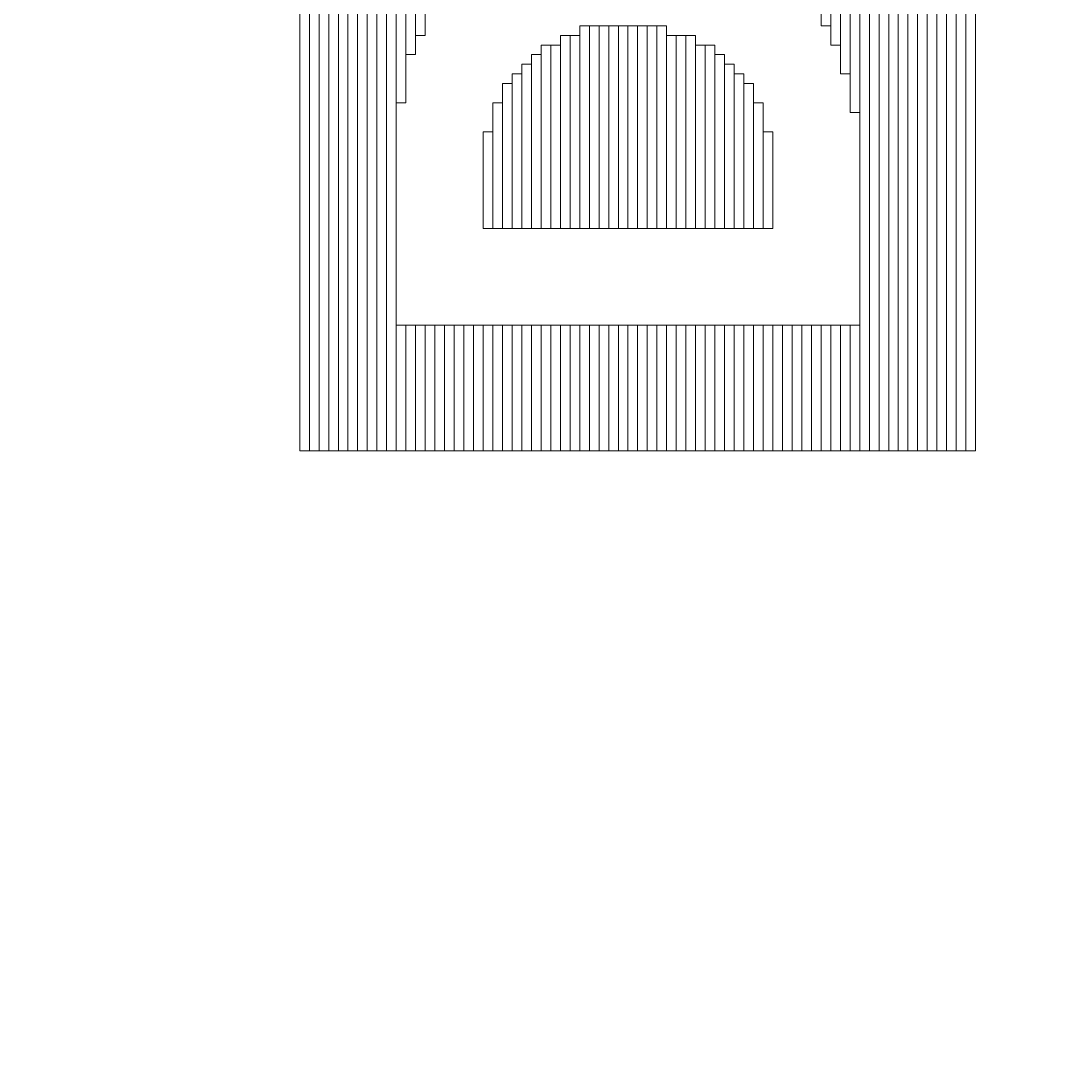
# Model space of a CAD drawing. Header units: millimetres. Extents: x -69 to 39, y -9 to 54.
# Drawn here: x 7.508 to 10.25, y 22.922 to 25.632 of the extents above; entities that cross this region are included whole.
import ezdxf

# ---------------------------------------------------------------- set-up
doc = ezdxf.new("R2010")
doc.units = ezdxf.units.MM
doc.header["$MEASUREMENT"] = 0
doc.layers.add('BG_OUTLINE', color=7, linetype='Continuous')
doc.layers.add('MA_PEN3', color=7, linetype='Continuous')

msp = doc.modelspace()

# ---------------------------------------------------------------- linework, layer by layer
at = {"layer": 'BG_OUTLINE', "color": 176, "lineweight": 9}
msp.add_open_spline([(22.1252, -9.4051), (22.1252, -9.4051), (-56.3279, -9.4051), (-56.3279, -9.4051), (-56.3279, -9.4051), (-56.3279, -9.4051), (-56.3279, 41.6488), (-56.3279, 41.6488), (-56.3279, 41.6488), (-56.3279, 41.6488), (22.3259, 41.6488), (22.3259, 41.6488), (22.3259, 41.6488), (22.9318, 41.6492), (23.513, 41.4088), (23.9418, 40.9807), (23.9418, 40.9807), (24.3705, 40.5525), (24.6115, 39.9687), (24.6119, 39.3628), (24.6119, 39.3628), (24.6119, 39.3628), (24.6119, -7.1191), (24.6119, -7.1191), (24.6119, -7.1191), (24.6123, -7.725), (24.372, -8.3063), (23.9438, -8.735), (23.9438, -8.735), (23.5156, -9.1637), (22.9318, -9.4047), (22.3259, -9.4051), (22.3259, -9.4051), (22.3259, -9.4051), (22.1252, -9.4051), (22.1252, -9.4051)], degree=3, knots=[0, 0, 0, 0, 0.111111, 0.111111, 0.111111, 0.111111, 0.222222, 0.222222, 0.222222, 0.222222, 0.333333, 0.333333, 0.333333, 0.333333, 0.444444, 0.444444, 0.444444, 0.444444, 0.555556, 0.555556, 0.555556, 0.555556, 0.666667, 0.666667, 0.666667, 0.666667, 0.777778, 0.777778, 0.777778, 0.777778, 0.888889, 0.888889, 0.888889, 0.888889, 1, 1, 1, 1], dxfattribs=at)
at = {"layer": 'MA_PEN3', "color": 5, "lineweight": 9}
for points in [[(8.267, 24.5012), (8.267, 24.5012), (8.2416, 24.5012), (8.2416, 24.5012), (8.2416, 24.5012), (8.2416, 24.5012), (8.2416, 29.5812), (8.2416, 29.5812), (8.2416, 29.5812), (8.2416, 29.5812), (8.267, 29.5812), (8.267, 29.5812), (8.267, 29.5812), (8.267, 29.5812), (8.267, 24.5012), (8.267, 24.5012)], [(8.2924, 24.5012), (8.2924, 24.5012), (8.267, 24.5012), (8.267, 24.5012), (8.267, 24.5012), (8.267, 24.5012), (8.267, 29.5812), (8.267, 29.5812), (8.267, 29.5812), (8.267, 29.5812), (8.2924, 29.5812), (8.2924, 29.5812), (8.2924, 29.5812), (8.2924, 29.5812), (8.2924, 24.5012), (8.2924, 24.5012)], [(8.3178, 24.5012), (8.3178, 24.5012), (8.2924, 24.5012), (8.2924, 24.5012), (8.2924, 24.5012), (8.2924, 24.5012), (8.2924, 29.5812), (8.2924, 29.5812), (8.2924, 29.5812), (8.2924, 29.5812), (8.3178, 29.5812), (8.3178, 29.5812), (8.3178, 29.5812), (8.3178, 29.5812), (8.3178, 24.5012), (8.3178, 24.5012)], [(8.3432, 24.5012), (8.3432, 24.5012), (8.3178, 24.5012), (8.3178, 24.5012), (8.3178, 24.5012), (8.3178, 24.5012), (8.3178, 29.5812), (8.3178, 29.5812), (8.3178, 29.5812), (8.3178, 29.5812), (8.3432, 29.5812), (8.3432, 29.5812), (8.3432, 29.5812), (8.3432, 29.5812), (8.3432, 24.5012), (8.3432, 24.5012)], [(8.3686, 24.5012), (8.3686, 24.5012), (8.3432, 24.5012), (8.3432, 24.5012), (8.3432, 24.5012), (8.3432, 24.5012), (8.3432, 29.5812), (8.3432, 29.5812), (8.3432, 29.5812), (8.3432, 29.5812), (8.3686, 29.5812), (8.3686, 29.5812), (8.3686, 29.5812), (8.3686, 29.5812), (8.3686, 24.5012), (8.3686, 24.5012)], [(8.394, 24.5012), (8.394, 24.5012), (8.3686, 24.5012), (8.3686, 24.5012), (8.3686, 24.5012), (8.3686, 24.5012), (8.3686, 29.5812), (8.3686, 29.5812), (8.3686, 29.5812), (8.3686, 29.5812), (8.394, 29.5812), (8.394, 29.5812), (8.394, 29.5812), (8.394, 29.5812), (8.394, 24.5012), (8.394, 24.5012)], [(8.4194, 24.5012), (8.4194, 24.5012), (8.394, 24.5012), (8.394, 24.5012), (8.394, 24.5012), (8.394, 24.5012), (8.394, 29.5812), (8.394, 29.5812), (8.394, 29.5812), (8.394, 29.5812), (8.4194, 29.5812), (8.4194, 29.5812), (8.4194, 29.5812), (8.4194, 29.5812), (8.4194, 24.5012), (8.4194, 24.5012)], [(8.4448, 24.5012), (8.4448, 24.5012), (8.4194, 24.5012), (8.4194, 24.5012), (8.4194, 24.5012), (8.4194, 24.5012), (8.4194, 29.5812), (8.4194, 29.5812), (8.4194, 29.5812), (8.4194, 29.5812), (8.4448, 29.5812), (8.4448, 29.5812), (8.4448, 29.5812), (8.4448, 29.5812), (8.4448, 24.5012), (8.4448, 24.5012)], [(8.4702, 24.5012), (8.4702, 24.5012), (8.4448, 24.5012), (8.4448, 24.5012), (8.4448, 24.5012), (8.4448, 24.5012), (8.4448, 29.5812), (8.4448, 29.5812), (8.4448, 29.5812), (8.4448, 29.5812), (8.4702, 29.5812), (8.4702, 29.5812), (8.4702, 29.5812), (8.4702, 29.5812), (8.4702, 24.5012), (8.4702, 24.5012)], [(9.7656, 24.5012), (9.7656, 24.5012), (9.7402, 24.5012), (9.7402, 24.5012), (9.7402, 24.5012), (9.7402, 24.5012), (9.7402, 29.5812), (9.7402, 29.5812), (9.7402, 29.5812), (9.7402, 29.5812), (9.7656, 29.5812), (9.7656, 29.5812), (9.7656, 29.5812), (9.7656, 29.5812), (9.7656, 24.5012), (9.7656, 24.5012)], [(9.791, 24.5012), (9.791, 24.5012), (9.7656, 24.5012), (9.7656, 24.5012), (9.7656, 24.5012), (9.7656, 24.5012), (9.7656, 29.5812), (9.7656, 29.5812), (9.7656, 29.5812), (9.7656, 29.5812), (9.791, 29.5812), (9.791, 29.5812), (9.791, 29.5812), (9.791, 29.5812), (9.791, 24.5012), (9.791, 24.5012)], [(9.8164, 24.5012), (9.8164, 24.5012), (9.791, 24.5012), (9.791, 24.5012), (9.791, 24.5012), (9.791, 24.5012), (9.791, 29.5812), (9.791, 29.5812), (9.791, 29.5812), (9.791, 29.5812), (9.8164, 29.5812), (9.8164, 29.5812), (9.8164, 29.5812), (9.8164, 29.5812), (9.8164, 24.5012), (9.8164, 24.5012)], [(9.8418, 24.5012), (9.8418, 24.5012), (9.8164, 24.5012), (9.8164, 24.5012), (9.8164, 24.5012), (9.8164, 24.5012), (9.8164, 29.5812), (9.8164, 29.5812), (9.8164, 29.5812), (9.8164, 29.5812), (9.8418, 29.5812), (9.8418, 29.5812), (9.8418, 29.5812), (9.8418, 29.5812), (9.8418, 24.5012), (9.8418, 24.5012)], [(9.8672, 24.5012), (9.8672, 24.5012), (9.8418, 24.5012), (9.8418, 24.5012), (9.8418, 24.5012), (9.8418, 24.5012), (9.8418, 29.5812), (9.8418, 29.5812), (9.8418, 29.5812), (9.8418, 29.5812), (9.8672, 29.5812), (9.8672, 29.5812), (9.8672, 29.5812), (9.8672, 29.5812), (9.8672, 24.5012), (9.8672, 24.5012)], [(9.8926, 24.5012), (9.8926, 24.5012), (9.8672, 24.5012), (9.8672, 24.5012), (9.8672, 24.5012), (9.8672, 24.5012), (9.8672, 29.5812), (9.8672, 29.5812), (9.8672, 29.5812), (9.8672, 29.5812), (9.8926, 29.5812), (9.8926, 29.5812), (9.8926, 29.5812), (9.8926, 29.5812), (9.8926, 24.5012), (9.8926, 24.5012)], [(9.918, 24.5012), (9.918, 24.5012), (9.8926, 24.5012), (9.8926, 24.5012), (9.8926, 24.5012), (9.8926, 24.5012), (9.8926, 29.5812), (9.8926, 29.5812), (9.8926, 29.5812), (9.8926, 29.5812), (9.918, 29.5812), (9.918, 29.5812), (9.918, 29.5812), (9.918, 29.5812), (9.918, 24.5012), (9.918, 24.5012)], [(9.9434, 24.5012), (9.9434, 24.5012), (9.918, 24.5012), (9.918, 24.5012), (9.918, 24.5012), (9.918, 24.5012), (9.918, 29.5812), (9.918, 29.5812), (9.918, 29.5812), (9.918, 29.5812), (9.9434, 29.5812), (9.9434, 29.5812), (9.9434, 29.5812), (9.9434, 29.5812), (9.9434, 24.5012), (9.9434, 24.5012)], [(9.9688, 24.5012), (9.9688, 24.5012), (9.9434, 24.5012), (9.9434, 24.5012), (9.9434, 24.5012), (9.9434, 24.5012), (9.9434, 29.5812), (9.9434, 29.5812), (9.9434, 29.5812), (9.9434, 29.5812), (9.9688, 29.5812), (9.9688, 29.5812), (9.9688, 29.5812), (9.9688, 29.5812), (9.9688, 24.5012), (9.9688, 24.5012)], [(9.9942, 24.5012), (9.9942, 24.5012), (9.9688, 24.5012), (9.9688, 24.5012), (9.9688, 24.5012), (9.9688, 24.5012), (9.9688, 29.5812), (9.9688, 29.5812), (9.9688, 29.5812), (9.9688, 29.5812), (9.9942, 29.5812), (9.9942, 29.5812), (9.9942, 29.5812), (9.9942, 29.5812), (9.9942, 24.5012), (9.9942, 24.5012)], [(10.0196, 24.5012), (10.0196, 24.5012), (9.9942, 24.5012), (9.9942, 24.5012), (9.9942, 24.5012), (9.9942, 24.5012), (9.9942, 29.5812), (9.9942, 29.5812), (9.9942, 29.5812), (9.9942, 29.5812), (10.0196, 29.5812), (10.0196, 29.5812), (10.0196, 29.5812), (10.0196, 29.5812), (10.0196, 24.5012), (10.0196, 24.5012)], [(8.4956, 24.5012), (8.4956, 24.5012), (8.4702, 24.5012), (8.4702, 24.5012), (8.4702, 24.5012), (8.4702, 24.5012), (8.4702, 27.7778), (8.4702, 27.7778), (8.4702, 27.7778), (8.4702, 27.7778), (8.4956, 27.7778), (8.4956, 27.7778), (8.4956, 27.7778), (8.4956, 27.7778), (8.4956, 24.5012), (8.4956, 24.5012)], [(9.7402, 24.5012), (9.7402, 24.5012), (9.7148, 24.5012), (9.7148, 24.5012), (9.7148, 24.5012), (9.7148, 24.5012), (9.7148, 27.727), (9.7148, 27.727), (9.7148, 27.727), (9.7148, 27.727), (9.7402, 27.727), (9.7402, 27.727), (9.7402, 27.727), (9.7402, 27.727), (9.7402, 24.5012), (9.7402, 24.5012)], [(8.521, 25.4156), (8.521, 25.4156), (8.4956, 25.4156), (8.4956, 25.4156), (8.4956, 25.4156), (8.4956, 25.4156), (8.4956, 26.4316), (8.4956, 26.4316), (8.4956, 26.4316), (8.4956, 26.4316), (8.521, 26.4316), (8.521, 26.4316), (8.521, 26.4316), (8.521, 26.4316), (8.521, 25.4156), (8.521, 25.4156)], [(8.5464, 25.5426), (8.5464, 25.5426), (8.521, 25.5426), (8.521, 25.5426), (8.521, 25.5426), (8.521, 25.5426), (8.521, 26.4062), (8.521, 26.4062), (8.521, 26.4062), (8.521, 26.4062), (8.5464, 26.4062), (8.5464, 26.4062), (8.5464, 26.4062), (8.5464, 26.4062), (8.5464, 25.5426), (8.5464, 25.5426)], [(8.5718, 25.5934), (8.5718, 25.5934), (8.5464, 25.5934), (8.5464, 25.5934), (8.5464, 25.5934), (8.5464, 25.5934), (8.5464, 26.4062), (8.5464, 26.4062), (8.5464, 26.4062), (8.5464, 26.4062), (8.5718, 26.4062), (8.5718, 26.4062), (8.5718, 26.4062), (8.5718, 26.4062), (8.5718, 25.5934), (8.5718, 25.5934)], [(9.6386, 25.6188), (9.6386, 25.6188), (9.6132, 25.6188), (9.6132, 25.6188), (9.6132, 25.6188), (9.6132, 25.6188), (9.6132, 26.0252), (9.6132, 26.0252), (9.6132, 26.0252), (9.6132, 26.0252), (9.6386, 26.0252), (9.6386, 26.0252), (9.6386, 26.0252), (9.6386, 26.0252), (9.6386, 25.6188), (9.6386, 25.6188)], [(9.664, 25.568), (9.664, 25.568), (9.6386, 25.568), (9.6386, 25.568), (9.6386, 25.568), (9.6386, 25.568), (9.6386, 26.0252), (9.6386, 26.0252), (9.6386, 26.0252), (9.6386, 26.0252), (9.664, 26.0252), (9.664, 26.0252), (9.664, 26.0252), (9.664, 26.0252), (9.664, 25.568), (9.664, 25.568)], [(9.6894, 25.4918), (9.6894, 25.4918), (9.664, 25.4918), (9.664, 25.4918), (9.664, 25.4918), (9.664, 25.4918), (9.664, 26.0252), (9.664, 26.0252), (9.664, 26.0252), (9.664, 26.0252), (9.6894, 26.0252), (9.6894, 26.0252), (9.6894, 26.0252), (9.6894, 26.0252), (9.6894, 25.4918), (9.6894, 25.4918)], [(9.7148, 25.3902), (9.7148, 25.3902), (9.6894, 25.3902), (9.6894, 25.3902), (9.6894, 25.3902), (9.6894, 25.3902), (9.6894, 25.9998), (9.6894, 25.9998), (9.6894, 25.9998), (9.6894, 25.9998), (9.7148, 25.9998), (9.7148, 25.9998), (9.7148, 25.9998), (9.7148, 25.9998), (9.7148, 25.3902), (9.7148, 25.3902)], [(9.0036, 25.0854), (9.0036, 25.0854), (8.9782, 25.0854), (8.9782, 25.0854), (8.9782, 25.0854), (8.9782, 25.0854), (8.9782, 25.6188), (8.9782, 25.6188), (8.9782, 25.6188), (8.9782, 25.6188), (9.0036, 25.6188), (9.0036, 25.6188), (9.0036, 25.6188), (9.0036, 25.6188), (9.0036, 25.0854), (9.0036, 25.0854)], [(9.029, 25.0854), (9.029, 25.0854), (9.0036, 25.0854), (9.0036, 25.0854), (9.0036, 25.0854), (9.0036, 25.0854), (9.0036, 25.6188), (9.0036, 25.6188), (9.0036, 25.6188), (9.0036, 25.6188), (9.029, 25.6188), (9.029, 25.6188), (9.029, 25.6188), (9.029, 25.6188), (9.029, 25.0854), (9.029, 25.0854)], [(9.0544, 25.0854), (9.0544, 25.0854), (9.029, 25.0854), (9.029, 25.0854), (9.029, 25.0854), (9.029, 25.0854), (9.029, 25.6188), (9.029, 25.6188), (9.029, 25.6188), (9.029, 25.6188), (9.0544, 25.6188), (9.0544, 25.6188), (9.0544, 25.6188), (9.0544, 25.6188), (9.0544, 25.0854), (9.0544, 25.0854)], [(9.0798, 25.0854), (9.0798, 25.0854), (9.0544, 25.0854), (9.0544, 25.0854), (9.0544, 25.0854), (9.0544, 25.0854), (9.0544, 25.6188), (9.0544, 25.6188), (9.0544, 25.6188), (9.0544, 25.6188), (9.0798, 25.6188), (9.0798, 25.6188), (9.0798, 25.6188), (9.0798, 25.6188), (9.0798, 25.0854), (9.0798, 25.0854)], [(9.1052, 25.0854), (9.1052, 25.0854), (9.0798, 25.0854), (9.0798, 25.0854), (9.0798, 25.0854), (9.0798, 25.0854), (9.0798, 25.6188), (9.0798, 25.6188), (9.0798, 25.6188), (9.0798, 25.6188), (9.1052, 25.6188), (9.1052, 25.6188), (9.1052, 25.6188), (9.1052, 25.6188), (9.1052, 25.0854), (9.1052, 25.0854)], [(9.1306, 25.0854), (9.1306, 25.0854), (9.1052, 25.0854), (9.1052, 25.0854), (9.1052, 25.0854), (9.1052, 25.0854), (9.1052, 25.6188), (9.1052, 25.6188), (9.1052, 25.6188), (9.1052, 25.6188), (9.1306, 25.6188), (9.1306, 25.6188), (9.1306, 25.6188), (9.1306, 25.6188), (9.1306, 25.0854), (9.1306, 25.0854)], [(9.156, 25.0854), (9.156, 25.0854), (9.1306, 25.0854), (9.1306, 25.0854), (9.1306, 25.0854), (9.1306, 25.0854), (9.1306, 25.6188), (9.1306, 25.6188), (9.1306, 25.6188), (9.1306, 25.6188), (9.156, 25.6188), (9.156, 25.6188), (9.156, 25.6188), (9.156, 25.6188), (9.156, 25.0854), (9.156, 25.0854)], [(9.1814, 25.0854), (9.1814, 25.0854), (9.156, 25.0854), (9.156, 25.0854), (9.156, 25.0854), (9.156, 25.0854), (9.156, 25.6188), (9.156, 25.6188), (9.156, 25.6188), (9.156, 25.6188), (9.1814, 25.6188), (9.1814, 25.6188), (9.1814, 25.6188), (9.1814, 25.6188), (9.1814, 25.0854), (9.1814, 25.0854)], [(9.2068, 25.0854), (9.2068, 25.0854), (9.1814, 25.0854), (9.1814, 25.0854), (9.1814, 25.0854), (9.1814, 25.0854), (9.1814, 25.6188), (9.1814, 25.6188), (9.1814, 25.6188), (9.1814, 25.6188), (9.2068, 25.6188), (9.2068, 25.6188), (9.2068, 25.6188), (9.2068, 25.6188), (9.2068, 25.0854), (9.2068, 25.0854)], [(8.9528, 25.0854), (8.9528, 25.0854), (8.9274, 25.0854), (8.9274, 25.0854), (8.9274, 25.0854), (8.9274, 25.0854), (8.9274, 25.5934), (8.9274, 25.5934), (8.9274, 25.5934), (8.9274, 25.5934), (8.9528, 25.5934), (8.9528, 25.5934), (8.9528, 25.5934), (8.9528, 25.5934), (8.9528, 25.0854), (8.9528, 25.0854)], [(8.9782, 25.0854), (8.9782, 25.0854), (8.9528, 25.0854), (8.9528, 25.0854), (8.9528, 25.0854), (8.9528, 25.0854), (8.9528, 25.5934), (8.9528, 25.5934), (8.9528, 25.5934), (8.9528, 25.5934), (8.9782, 25.5934), (8.9782, 25.5934), (8.9782, 25.5934), (8.9782, 25.5934), (8.9782, 25.0854), (8.9782, 25.0854)], [(9.2322, 25.0854), (9.2322, 25.0854), (9.2068, 25.0854), (9.2068, 25.0854), (9.2068, 25.0854), (9.2068, 25.0854), (9.2068, 25.5934), (9.2068, 25.5934), (9.2068, 25.5934), (9.2068, 25.5934), (9.2322, 25.5934), (9.2322, 25.5934), (9.2322, 25.5934), (9.2322, 25.5934), (9.2322, 25.0854), (9.2322, 25.0854)], [(9.2576, 25.0854), (9.2576, 25.0854), (9.2322, 25.0854), (9.2322, 25.0854), (9.2322, 25.0854), (9.2322, 25.0854), (9.2322, 25.5934), (9.2322, 25.5934), (9.2322, 25.5934), (9.2322, 25.5934), (9.2576, 25.5934), (9.2576, 25.5934), (9.2576, 25.5934), (9.2576, 25.5934), (9.2576, 25.0854), (9.2576, 25.0854)], [(9.283, 25.0854), (9.283, 25.0854), (9.2576, 25.0854), (9.2576, 25.0854), (9.2576, 25.0854), (9.2576, 25.0854), (9.2576, 25.5934), (9.2576, 25.5934), (9.2576, 25.5934), (9.2576, 25.5934), (9.283, 25.5934), (9.283, 25.5934), (9.283, 25.5934), (9.283, 25.5934), (9.283, 25.0854), (9.283, 25.0854)], [(8.902, 25.0854), (8.902, 25.0854), (8.8766, 25.0854), (8.8766, 25.0854), (8.8766, 25.0854), (8.8766, 25.0854), (8.8766, 25.568), (8.8766, 25.568), (8.8766, 25.568), (8.8766, 25.568), (8.902, 25.568), (8.902, 25.568), (8.902, 25.568), (8.902, 25.568), (8.902, 25.0854), (8.902, 25.0854)], [(8.9274, 25.0854), (8.9274, 25.0854), (8.902, 25.0854), (8.902, 25.0854), (8.902, 25.0854), (8.902, 25.0854), (8.902, 25.568), (8.902, 25.568), (8.902, 25.568), (8.902, 25.568), (8.9274, 25.568), (8.9274, 25.568), (8.9274, 25.568), (8.9274, 25.568), (8.9274, 25.0854), (8.9274, 25.0854)], [(9.3084, 25.0854), (9.3084, 25.0854), (9.283, 25.0854), (9.283, 25.0854), (9.283, 25.0854), (9.283, 25.0854), (9.283, 25.568), (9.283, 25.568), (9.283, 25.568), (9.283, 25.568), (9.3084, 25.568), (9.3084, 25.568), (9.3084, 25.568), (9.3084, 25.568), (9.3084, 25.0854), (9.3084, 25.0854)], [(9.3338, 25.0854), (9.3338, 25.0854), (9.3084, 25.0854), (9.3084, 25.0854), (9.3084, 25.0854), (9.3084, 25.0854), (9.3084, 25.568), (9.3084, 25.568), (9.3084, 25.568), (9.3084, 25.568), (9.3338, 25.568), (9.3338, 25.568), (9.3338, 25.568), (9.3338, 25.568), (9.3338, 25.0854), (9.3338, 25.0854)], [(8.8766, 25.0854), (8.8766, 25.0854), (8.8512, 25.0854), (8.8512, 25.0854), (8.8512, 25.0854), (8.8512, 25.0854), (8.8512, 25.5426), (8.8512, 25.5426), (8.8512, 25.5426), (8.8512, 25.5426), (8.8766, 25.5426), (8.8766, 25.5426), (8.8766, 25.5426), (8.8766, 25.5426), (8.8766, 25.0854), (8.8766, 25.0854)], [(9.3592, 25.0854), (9.3592, 25.0854), (9.3338, 25.0854), (9.3338, 25.0854), (9.3338, 25.0854), (9.3338, 25.0854), (9.3338, 25.5426), (9.3338, 25.5426), (9.3338, 25.5426), (9.3338, 25.5426), (9.3592, 25.5426), (9.3592, 25.5426), (9.3592, 25.5426), (9.3592, 25.5426), (9.3592, 25.0854), (9.3592, 25.0854)], [(8.8512, 25.0854), (8.8512, 25.0854), (8.8258, 25.0854), (8.8258, 25.0854), (8.8258, 25.0854), (8.8258, 25.0854), (8.8258, 25.5172), (8.8258, 25.5172), (8.8258, 25.5172), (8.8258, 25.5172), (8.8512, 25.5172), (8.8512, 25.5172), (8.8512, 25.5172), (8.8512, 25.5172), (8.8512, 25.0854), (8.8512, 25.0854)], [(9.3846, 25.0854), (9.3846, 25.0854), (9.3592, 25.0854), (9.3592, 25.0854), (9.3592, 25.0854), (9.3592, 25.0854), (9.3592, 25.5172), (9.3592, 25.5172), (9.3592, 25.5172), (9.3592, 25.5172), (9.3846, 25.5172), (9.3846, 25.5172), (9.3846, 25.5172), (9.3846, 25.5172), (9.3846, 25.0854), (9.3846, 25.0854)], [(8.8258, 25.0854), (8.8258, 25.0854), (8.8004, 25.0854), (8.8004, 25.0854), (8.8004, 25.0854), (8.8004, 25.0854), (8.8004, 25.4918), (8.8004, 25.4918), (8.8004, 25.4918), (8.8004, 25.4918), (8.8258, 25.4918), (8.8258, 25.4918), (8.8258, 25.4918), (8.8258, 25.4918), (8.8258, 25.0854), (8.8258, 25.0854)], [(9.41, 25.0854), (9.41, 25.0854), (9.3846, 25.0854), (9.3846, 25.0854), (9.3846, 25.0854), (9.3846, 25.0854), (9.3846, 25.4918), (9.3846, 25.4918), (9.3846, 25.4918), (9.3846, 25.4918), (9.41, 25.4918), (9.41, 25.4918), (9.41, 25.4918), (9.41, 25.4918), (9.41, 25.0854), (9.41, 25.0854)], [(8.8004, 25.0854), (8.8004, 25.0854), (8.775, 25.0854), (8.775, 25.0854), (8.775, 25.0854), (8.775, 25.0854), (8.775, 25.4664), (8.775, 25.4664), (8.775, 25.4664), (8.775, 25.4664), (8.8004, 25.4664), (8.8004, 25.4664), (8.8004, 25.4664), (8.8004, 25.4664), (8.8004, 25.0854), (8.8004, 25.0854)], [(9.4354, 25.0854), (9.4354, 25.0854), (9.41, 25.0854), (9.41, 25.0854), (9.41, 25.0854), (9.41, 25.0854), (9.41, 25.4664), (9.41, 25.4664), (9.41, 25.4664), (9.41, 25.4664), (9.4354, 25.4664), (9.4354, 25.4664), (9.4354, 25.4664), (9.4354, 25.4664), (9.4354, 25.0854), (9.4354, 25.0854)], [(8.775, 25.0854), (8.775, 25.0854), (8.7496, 25.0854), (8.7496, 25.0854), (8.7496, 25.0854), (8.7496, 25.0854), (8.7496, 25.4156), (8.7496, 25.4156), (8.7496, 25.4156), (8.7496, 25.4156), (8.775, 25.4156), (8.775, 25.4156), (8.775, 25.4156), (8.775, 25.4156), (8.775, 25.0854), (8.775, 25.0854)], [(9.4608, 25.0854), (9.4608, 25.0854), (9.4354, 25.0854), (9.4354, 25.0854), (9.4354, 25.0854), (9.4354, 25.0854), (9.4354, 25.4156), (9.4354, 25.4156), (9.4354, 25.4156), (9.4354, 25.4156), (9.4608, 25.4156), (9.4608, 25.4156), (9.4608, 25.4156), (9.4608, 25.4156), (9.4608, 25.0854), (9.4608, 25.0854)], [(8.7496, 25.0854), (8.7496, 25.0854), (8.7242, 25.0854), (8.7242, 25.0854), (8.7242, 25.0854), (8.7242, 25.0854), (8.7242, 25.3394), (8.7242, 25.3394), (8.7242, 25.3394), (8.7242, 25.3394), (8.7496, 25.3394), (8.7496, 25.3394), (8.7496, 25.3394), (8.7496, 25.3394), (8.7496, 25.0854), (8.7496, 25.0854)], [(9.4862, 25.0854), (9.4862, 25.0854), (9.4608, 25.0854), (9.4608, 25.0854), (9.4608, 25.0854), (9.4608, 25.0854), (9.4608, 25.3394), (9.4608, 25.3394), (9.4608, 25.3394), (9.4608, 25.3394), (9.4862, 25.3394), (9.4862, 25.3394), (9.4862, 25.3394), (9.4862, 25.3394), (9.4862, 25.0854), (9.4862, 25.0854)], [(8.521, 24.5012), (8.521, 24.5012), (8.4956, 24.5012), (8.4956, 24.5012), (8.4956, 24.5012), (8.4956, 24.5012), (8.4956, 24.8314), (8.4956, 24.8314), (8.4956, 24.8314), (8.4956, 24.8314), (8.521, 24.8314), (8.521, 24.8314), (8.521, 24.8314), (8.521, 24.8314), (8.521, 24.5012), (8.521, 24.5012)], [(8.5464, 24.5012), (8.5464, 24.5012), (8.521, 24.5012), (8.521, 24.5012), (8.521, 24.5012), (8.521, 24.5012), (8.521, 24.8314), (8.521, 24.8314), (8.521, 24.8314), (8.521, 24.8314), (8.5464, 24.8314), (8.5464, 24.8314), (8.5464, 24.8314), (8.5464, 24.8314), (8.5464, 24.5012), (8.5464, 24.5012)], [(8.5718, 24.5012), (8.5718, 24.5012), (8.5464, 24.5012), (8.5464, 24.5012), (8.5464, 24.5012), (8.5464, 24.5012), (8.5464, 24.8314), (8.5464, 24.8314), (8.5464, 24.8314), (8.5464, 24.8314), (8.5718, 24.8314), (8.5718, 24.8314), (8.5718, 24.8314), (8.5718, 24.8314), (8.5718, 24.5012), (8.5718, 24.5012)], [(8.5972, 24.5012), (8.5972, 24.5012), (8.5718, 24.5012), (8.5718, 24.5012), (8.5718, 24.5012), (8.5718, 24.5012), (8.5718, 24.8314), (8.5718, 24.8314), (8.5718, 24.8314), (8.5718, 24.8314), (8.5972, 24.8314), (8.5972, 24.8314), (8.5972, 24.8314), (8.5972, 24.8314), (8.5972, 24.5012), (8.5972, 24.5012)], [(8.6226, 24.5012), (8.6226, 24.5012), (8.5972, 24.5012), (8.5972, 24.5012), (8.5972, 24.5012), (8.5972, 24.5012), (8.5972, 24.8314), (8.5972, 24.8314), (8.5972, 24.8314), (8.5972, 24.8314), (8.6226, 24.8314), (8.6226, 24.8314), (8.6226, 24.8314), (8.6226, 24.8314), (8.6226, 24.5012), (8.6226, 24.5012)], [(8.648, 24.5012), (8.648, 24.5012), (8.6226, 24.5012), (8.6226, 24.5012), (8.6226, 24.5012), (8.6226, 24.5012), (8.6226, 24.8314), (8.6226, 24.8314), (8.6226, 24.8314), (8.6226, 24.8314), (8.648, 24.8314), (8.648, 24.8314), (8.648, 24.8314), (8.648, 24.8314), (8.648, 24.5012), (8.648, 24.5012)], [(8.6734, 24.5012), (8.6734, 24.5012), (8.648, 24.5012), (8.648, 24.5012), (8.648, 24.5012), (8.648, 24.5012), (8.648, 24.8314), (8.648, 24.8314), (8.648, 24.8314), (8.648, 24.8314), (8.6734, 24.8314), (8.6734, 24.8314), (8.6734, 24.8314), (8.6734, 24.8314), (8.6734, 24.5012), (8.6734, 24.5012)], [(8.6988, 24.5012), (8.6988, 24.5012), (8.6734, 24.5012), (8.6734, 24.5012), (8.6734, 24.5012), (8.6734, 24.5012), (8.6734, 24.8314), (8.6734, 24.8314), (8.6734, 24.8314), (8.6734, 24.8314), (8.6988, 24.8314), (8.6988, 24.8314), (8.6988, 24.8314), (8.6988, 24.8314), (8.6988, 24.5012), (8.6988, 24.5012)], [(8.7242, 24.5012), (8.7242, 24.5012), (8.6988, 24.5012), (8.6988, 24.5012), (8.6988, 24.5012), (8.6988, 24.5012), (8.6988, 24.8314), (8.6988, 24.8314), (8.6988, 24.8314), (8.6988, 24.8314), (8.7242, 24.8314), (8.7242, 24.8314), (8.7242, 24.8314), (8.7242, 24.8314), (8.7242, 24.5012), (8.7242, 24.5012)], [(8.7496, 24.5012), (8.7496, 24.5012), (8.7242, 24.5012), (8.7242, 24.5012), (8.7242, 24.5012), (8.7242, 24.5012), (8.7242, 24.8314), (8.7242, 24.8314), (8.7242, 24.8314), (8.7242, 24.8314), (8.7496, 24.8314), (8.7496, 24.8314), (8.7496, 24.8314), (8.7496, 24.8314), (8.7496, 24.5012), (8.7496, 24.5012)], [(8.775, 24.5012), (8.775, 24.5012), (8.7496, 24.5012), (8.7496, 24.5012), (8.7496, 24.5012), (8.7496, 24.5012), (8.7496, 24.8314), (8.7496, 24.8314), (8.7496, 24.8314), (8.7496, 24.8314), (8.775, 24.8314), (8.775, 24.8314), (8.775, 24.8314), (8.775, 24.8314), (8.775, 24.5012), (8.775, 24.5012)], [(8.8004, 24.5012), (8.8004, 24.5012), (8.775, 24.5012), (8.775, 24.5012), (8.775, 24.5012), (8.775, 24.5012), (8.775, 24.8314), (8.775, 24.8314), (8.775, 24.8314), (8.775, 24.8314), (8.8004, 24.8314), (8.8004, 24.8314), (8.8004, 24.8314), (8.8004, 24.8314), (8.8004, 24.5012), (8.8004, 24.5012)], [(8.8258, 24.5012), (8.8258, 24.5012), (8.8004, 24.5012), (8.8004, 24.5012), (8.8004, 24.5012), (8.8004, 24.5012), (8.8004, 24.8314), (8.8004, 24.8314), (8.8004, 24.8314), (8.8004, 24.8314), (8.8258, 24.8314), (8.8258, 24.8314), (8.8258, 24.8314), (8.8258, 24.8314), (8.8258, 24.5012), (8.8258, 24.5012)], [(8.8512, 24.5012), (8.8512, 24.5012), (8.8258, 24.5012), (8.8258, 24.5012), (8.8258, 24.5012), (8.8258, 24.5012), (8.8258, 24.8314), (8.8258, 24.8314), (8.8258, 24.8314), (8.8258, 24.8314), (8.8512, 24.8314), (8.8512, 24.8314), (8.8512, 24.8314), (8.8512, 24.8314), (8.8512, 24.5012), (8.8512, 24.5012)], [(8.8766, 24.5012), (8.8766, 24.5012), (8.8512, 24.5012), (8.8512, 24.5012), (8.8512, 24.5012), (8.8512, 24.5012), (8.8512, 24.8314), (8.8512, 24.8314), (8.8512, 24.8314), (8.8512, 24.8314), (8.8766, 24.8314), (8.8766, 24.8314), (8.8766, 24.8314), (8.8766, 24.8314), (8.8766, 24.5012), (8.8766, 24.5012)], [(8.902, 24.5012), (8.902, 24.5012), (8.8766, 24.5012), (8.8766, 24.5012), (8.8766, 24.5012), (8.8766, 24.5012), (8.8766, 24.8314), (8.8766, 24.8314), (8.8766, 24.8314), (8.8766, 24.8314), (8.902, 24.8314), (8.902, 24.8314), (8.902, 24.8314), (8.902, 24.8314), (8.902, 24.5012), (8.902, 24.5012)], [(8.9274, 24.5012), (8.9274, 24.5012), (8.902, 24.5012), (8.902, 24.5012), (8.902, 24.5012), (8.902, 24.5012), (8.902, 24.8314), (8.902, 24.8314), (8.902, 24.8314), (8.902, 24.8314), (8.9274, 24.8314), (8.9274, 24.8314), (8.9274, 24.8314), (8.9274, 24.8314), (8.9274, 24.5012), (8.9274, 24.5012)], [(8.9528, 24.5012), (8.9528, 24.5012), (8.9274, 24.5012), (8.9274, 24.5012), (8.9274, 24.5012), (8.9274, 24.5012), (8.9274, 24.8314), (8.9274, 24.8314), (8.9274, 24.8314), (8.9274, 24.8314), (8.9528, 24.8314), (8.9528, 24.8314), (8.9528, 24.8314), (8.9528, 24.8314), (8.9528, 24.5012), (8.9528, 24.5012)], [(8.9782, 24.5012), (8.9782, 24.5012), (8.9528, 24.5012), (8.9528, 24.5012), (8.9528, 24.5012), (8.9528, 24.5012), (8.9528, 24.8314), (8.9528, 24.8314), (8.9528, 24.8314), (8.9528, 24.8314), (8.9782, 24.8314), (8.9782, 24.8314), (8.9782, 24.8314), (8.9782, 24.8314), (8.9782, 24.5012), (8.9782, 24.5012)], [(9.0036, 24.5012), (9.0036, 24.5012), (8.9782, 24.5012), (8.9782, 24.5012), (8.9782, 24.5012), (8.9782, 24.5012), (8.9782, 24.8314), (8.9782, 24.8314), (8.9782, 24.8314), (8.9782, 24.8314), (9.0036, 24.8314), (9.0036, 24.8314), (9.0036, 24.8314), (9.0036, 24.8314), (9.0036, 24.5012), (9.0036, 24.5012)], [(9.029, 24.5012), (9.029, 24.5012), (9.0036, 24.5012), (9.0036, 24.5012), (9.0036, 24.5012), (9.0036, 24.5012), (9.0036, 24.8314), (9.0036, 24.8314), (9.0036, 24.8314), (9.0036, 24.8314), (9.029, 24.8314), (9.029, 24.8314), (9.029, 24.8314), (9.029, 24.8314), (9.029, 24.5012), (9.029, 24.5012)], [(9.0544, 24.5012), (9.0544, 24.5012), (9.029, 24.5012), (9.029, 24.5012), (9.029, 24.5012), (9.029, 24.5012), (9.029, 24.8314), (9.029, 24.8314), (9.029, 24.8314), (9.029, 24.8314), (9.0544, 24.8314), (9.0544, 24.8314), (9.0544, 24.8314), (9.0544, 24.8314), (9.0544, 24.5012), (9.0544, 24.5012)], [(9.0798, 24.5012), (9.0798, 24.5012), (9.0544, 24.5012), (9.0544, 24.5012), (9.0544, 24.5012), (9.0544, 24.5012), (9.0544, 24.8314), (9.0544, 24.8314), (9.0544, 24.8314), (9.0544, 24.8314), (9.0798, 24.8314), (9.0798, 24.8314), (9.0798, 24.8314), (9.0798, 24.8314), (9.0798, 24.5012), (9.0798, 24.5012)], [(9.1052, 24.5012), (9.1052, 24.5012), (9.0798, 24.5012), (9.0798, 24.5012), (9.0798, 24.5012), (9.0798, 24.5012), (9.0798, 24.8314), (9.0798, 24.8314), (9.0798, 24.8314), (9.0798, 24.8314), (9.1052, 24.8314), (9.1052, 24.8314), (9.1052, 24.8314), (9.1052, 24.8314), (9.1052, 24.5012), (9.1052, 24.5012)], [(9.1306, 24.5012), (9.1306, 24.5012), (9.1052, 24.5012), (9.1052, 24.5012), (9.1052, 24.5012), (9.1052, 24.5012), (9.1052, 24.8314), (9.1052, 24.8314), (9.1052, 24.8314), (9.1052, 24.8314), (9.1306, 24.8314), (9.1306, 24.8314), (9.1306, 24.8314), (9.1306, 24.8314), (9.1306, 24.5012), (9.1306, 24.5012)], [(9.156, 24.5012), (9.156, 24.5012), (9.1306, 24.5012), (9.1306, 24.5012), (9.1306, 24.5012), (9.1306, 24.5012), (9.1306, 24.8314), (9.1306, 24.8314), (9.1306, 24.8314), (9.1306, 24.8314), (9.156, 24.8314), (9.156, 24.8314), (9.156, 24.8314), (9.156, 24.8314), (9.156, 24.5012), (9.156, 24.5012)], [(9.1814, 24.5012), (9.1814, 24.5012), (9.156, 24.5012), (9.156, 24.5012), (9.156, 24.5012), (9.156, 24.5012), (9.156, 24.8314), (9.156, 24.8314), (9.156, 24.8314), (9.156, 24.8314), (9.1814, 24.8314), (9.1814, 24.8314), (9.1814, 24.8314), (9.1814, 24.8314), (9.1814, 24.5012), (9.1814, 24.5012)], [(9.2068, 24.5012), (9.2068, 24.5012), (9.1814, 24.5012), (9.1814, 24.5012), (9.1814, 24.5012), (9.1814, 24.5012), (9.1814, 24.8314), (9.1814, 24.8314), (9.1814, 24.8314), (9.1814, 24.8314), (9.2068, 24.8314), (9.2068, 24.8314), (9.2068, 24.8314), (9.2068, 24.8314), (9.2068, 24.5012), (9.2068, 24.5012)], [(9.2322, 24.5012), (9.2322, 24.5012), (9.2068, 24.5012), (9.2068, 24.5012), (9.2068, 24.5012), (9.2068, 24.5012), (9.2068, 24.8314), (9.2068, 24.8314), (9.2068, 24.8314), (9.2068, 24.8314), (9.2322, 24.8314), (9.2322, 24.8314), (9.2322, 24.8314), (9.2322, 24.8314), (9.2322, 24.5012), (9.2322, 24.5012)], [(9.2576, 24.5012), (9.2576, 24.5012), (9.2322, 24.5012), (9.2322, 24.5012), (9.2322, 24.5012), (9.2322, 24.5012), (9.2322, 24.8314), (9.2322, 24.8314), (9.2322, 24.8314), (9.2322, 24.8314), (9.2576, 24.8314), (9.2576, 24.8314), (9.2576, 24.8314), (9.2576, 24.8314), (9.2576, 24.5012), (9.2576, 24.5012)], [(9.283, 24.5012), (9.283, 24.5012), (9.2576, 24.5012), (9.2576, 24.5012), (9.2576, 24.5012), (9.2576, 24.5012), (9.2576, 24.8314), (9.2576, 24.8314), (9.2576, 24.8314), (9.2576, 24.8314), (9.283, 24.8314), (9.283, 24.8314), (9.283, 24.8314), (9.283, 24.8314), (9.283, 24.5012), (9.283, 24.5012)], [(9.3084, 24.5012), (9.3084, 24.5012), (9.283, 24.5012), (9.283, 24.5012), (9.283, 24.5012), (9.283, 24.5012), (9.283, 24.8314), (9.283, 24.8314), (9.283, 24.8314), (9.283, 24.8314), (9.3084, 24.8314), (9.3084, 24.8314), (9.3084, 24.8314), (9.3084, 24.8314), (9.3084, 24.5012), (9.3084, 24.5012)], [(9.3338, 24.5012), (9.3338, 24.5012), (9.3084, 24.5012), (9.3084, 24.5012), (9.3084, 24.5012), (9.3084, 24.5012), (9.3084, 24.8314), (9.3084, 24.8314), (9.3084, 24.8314), (9.3084, 24.8314), (9.3338, 24.8314), (9.3338, 24.8314), (9.3338, 24.8314), (9.3338, 24.8314), (9.3338, 24.5012), (9.3338, 24.5012)], [(9.3592, 24.5012), (9.3592, 24.5012), (9.3338, 24.5012), (9.3338, 24.5012), (9.3338, 24.5012), (9.3338, 24.5012), (9.3338, 24.8314), (9.3338, 24.8314), (9.3338, 24.8314), (9.3338, 24.8314), (9.3592, 24.8314), (9.3592, 24.8314), (9.3592, 24.8314), (9.3592, 24.8314), (9.3592, 24.5012), (9.3592, 24.5012)], [(9.3846, 24.5012), (9.3846, 24.5012), (9.3592, 24.5012), (9.3592, 24.5012), (9.3592, 24.5012), (9.3592, 24.5012), (9.3592, 24.8314), (9.3592, 24.8314), (9.3592, 24.8314), (9.3592, 24.8314), (9.3846, 24.8314), (9.3846, 24.8314), (9.3846, 24.8314), (9.3846, 24.8314), (9.3846, 24.5012), (9.3846, 24.5012)], [(9.41, 24.5012), (9.41, 24.5012), (9.3846, 24.5012), (9.3846, 24.5012), (9.3846, 24.5012), (9.3846, 24.5012), (9.3846, 24.8314), (9.3846, 24.8314), (9.3846, 24.8314), (9.3846, 24.8314), (9.41, 24.8314), (9.41, 24.8314), (9.41, 24.8314), (9.41, 24.8314), (9.41, 24.5012), (9.41, 24.5012)], [(9.4354, 24.5012), (9.4354, 24.5012), (9.41, 24.5012), (9.41, 24.5012), (9.41, 24.5012), (9.41, 24.5012), (9.41, 24.8314), (9.41, 24.8314), (9.41, 24.8314), (9.41, 24.8314), (9.4354, 24.8314), (9.4354, 24.8314), (9.4354, 24.8314), (9.4354, 24.8314), (9.4354, 24.5012), (9.4354, 24.5012)], [(9.4608, 24.5012), (9.4608, 24.5012), (9.4354, 24.5012), (9.4354, 24.5012), (9.4354, 24.5012), (9.4354, 24.5012), (9.4354, 24.8314), (9.4354, 24.8314), (9.4354, 24.8314), (9.4354, 24.8314), (9.4608, 24.8314), (9.4608, 24.8314), (9.4608, 24.8314), (9.4608, 24.8314), (9.4608, 24.5012), (9.4608, 24.5012)], [(9.4862, 24.5012), (9.4862, 24.5012), (9.4608, 24.5012), (9.4608, 24.5012), (9.4608, 24.5012), (9.4608, 24.5012), (9.4608, 24.8314), (9.4608, 24.8314), (9.4608, 24.8314), (9.4608, 24.8314), (9.4862, 24.8314), (9.4862, 24.8314), (9.4862, 24.8314), (9.4862, 24.8314), (9.4862, 24.5012), (9.4862, 24.5012)], [(9.5116, 24.5012), (9.5116, 24.5012), (9.4862, 24.5012), (9.4862, 24.5012), (9.4862, 24.5012), (9.4862, 24.5012), (9.4862, 24.8314), (9.4862, 24.8314), (9.4862, 24.8314), (9.4862, 24.8314), (9.5116, 24.8314), (9.5116, 24.8314), (9.5116, 24.8314), (9.5116, 24.8314), (9.5116, 24.5012), (9.5116, 24.5012)], [(9.537, 24.5012), (9.537, 24.5012), (9.5116, 24.5012), (9.5116, 24.5012), (9.5116, 24.5012), (9.5116, 24.5012), (9.5116, 24.8314), (9.5116, 24.8314), (9.5116, 24.8314), (9.5116, 24.8314), (9.537, 24.8314), (9.537, 24.8314), (9.537, 24.8314), (9.537, 24.8314), (9.537, 24.5012), (9.537, 24.5012)], [(9.5624, 24.5012), (9.5624, 24.5012), (9.537, 24.5012), (9.537, 24.5012), (9.537, 24.5012), (9.537, 24.5012), (9.537, 24.8314), (9.537, 24.8314), (9.537, 24.8314), (9.537, 24.8314), (9.5624, 24.8314), (9.5624, 24.8314), (9.5624, 24.8314), (9.5624, 24.8314), (9.5624, 24.5012), (9.5624, 24.5012)], [(9.5878, 24.5012), (9.5878, 24.5012), (9.5624, 24.5012), (9.5624, 24.5012), (9.5624, 24.5012), (9.5624, 24.5012), (9.5624, 24.8314), (9.5624, 24.8314), (9.5624, 24.8314), (9.5624, 24.8314), (9.5878, 24.8314), (9.5878, 24.8314), (9.5878, 24.8314), (9.5878, 24.8314), (9.5878, 24.5012), (9.5878, 24.5012)], [(9.6132, 24.5012), (9.6132, 24.5012), (9.5878, 24.5012), (9.5878, 24.5012), (9.5878, 24.5012), (9.5878, 24.5012), (9.5878, 24.8314), (9.5878, 24.8314), (9.5878, 24.8314), (9.5878, 24.8314), (9.6132, 24.8314), (9.6132, 24.8314), (9.6132, 24.8314), (9.6132, 24.8314), (9.6132, 24.5012), (9.6132, 24.5012)], [(9.6386, 24.5012), (9.6386, 24.5012), (9.6132, 24.5012), (9.6132, 24.5012), (9.6132, 24.5012), (9.6132, 24.5012), (9.6132, 24.8314), (9.6132, 24.8314), (9.6132, 24.8314), (9.6132, 24.8314), (9.6386, 24.8314), (9.6386, 24.8314), (9.6386, 24.8314), (9.6386, 24.8314), (9.6386, 24.5012), (9.6386, 24.5012)], [(9.664, 24.5012), (9.664, 24.5012), (9.6386, 24.5012), (9.6386, 24.5012), (9.6386, 24.5012), (9.6386, 24.5012), (9.6386, 24.8314), (9.6386, 24.8314), (9.6386, 24.8314), (9.6386, 24.8314), (9.664, 24.8314), (9.664, 24.8314), (9.664, 24.8314), (9.664, 24.8314), (9.664, 24.5012), (9.664, 24.5012)], [(9.6894, 24.5012), (9.6894, 24.5012), (9.664, 24.5012), (9.664, 24.5012), (9.664, 24.5012), (9.664, 24.5012), (9.664, 24.8314), (9.664, 24.8314), (9.664, 24.8314), (9.664, 24.8314), (9.6894, 24.8314), (9.6894, 24.8314), (9.6894, 24.8314), (9.6894, 24.8314), (9.6894, 24.5012), (9.6894, 24.5012)], [(9.7148, 24.5012), (9.7148, 24.5012), (9.6894, 24.5012), (9.6894, 24.5012), (9.6894, 24.5012), (9.6894, 24.5012), (9.6894, 24.8314), (9.6894, 24.8314), (9.6894, 24.8314), (9.6894, 24.8314), (9.7148, 24.8314), (9.7148, 24.8314), (9.7148, 24.8314), (9.7148, 24.8314), (9.7148, 24.5012), (9.7148, 24.5012)]]:
    msp.add_open_spline(points, degree=3, knots=[0, 0, 0, 0, 0.25, 0.25, 0.25, 0.25, 0.5, 0.5, 0.5, 0.5, 0.75, 0.75, 0.75, 0.75, 1, 1, 1, 1], dxfattribs=at)

doc.saveas('drawing.dxf')
